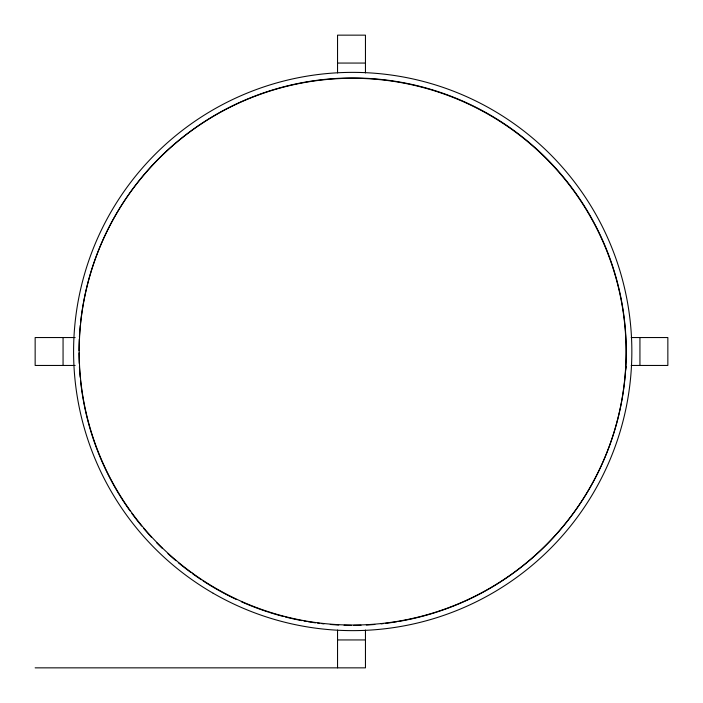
<?xml version="1.0" encoding="UTF-8"?>
<svg xmlns="http://www.w3.org/2000/svg" width="703" height="703" viewBox="0 0 703 703"><rect width="100%" height="100%" fill="white"/><g stroke="black" fill="none" stroke-linecap="round" stroke-linejoin="round"><path stroke-width="1.05" d="M337.545 63.059L365.455 63.059M75.142 337.545L35.15 337.545L35.15 365.455L75.142 365.455M631.153 337.545L667.85 337.545L667.85 365.455L631.153 365.455M337.545 639.941L365.455 639.941M35.15 667.85L365.455 667.85L365.455 630.055M639.941 337.545L639.941 365.455M365.455 72.945L365.455 35.15L337.545 35.15L337.545 72.945M337.545 630.055L337.545 667.85M63.059 337.545L63.059 365.455M625.855 366.342A273.546 273.546 0 0 1 625.591 370.586M80.511 323.231A273.546 273.546 0 0 1 381.149 79.773A273.546 273.546 0 0 1 624.598 380.411A273.546 273.546 0 0 1 513.339 573.121M625.696 366.667A273.546 273.546 0 0 1 625.503 369.848M512.478 573.745A273.546 273.546 0 0 1 437.081 611.97M436.08 612.295A273.546 273.546 0 0 1 399.014 621.39M396.923 621.742A273.546 273.546 0 0 1 385.358 623.385M383.258 623.631A273.546 273.546 0 0 1 381.149 623.86M374.813 624.457A273.546 273.546 0 0 1 366.342 625.011M361.034 625.231A273.546 273.546 0 0 1 353.618 625.362M351.5 625.362A273.546 273.546 0 0 1 344.075 625.231M338.767 625.011A273.546 273.546 0 0 1 330.296 624.457M323.96 623.86A273.546 273.546 0 0 1 321.86 623.631M319.751 623.385A273.546 273.546 0 0 1 317.642 623.122M315.542 622.849A273.546 273.546 0 0 1 308.195 621.742M306.095 621.39A273.546 273.546 0 0 1 304.004 621.021M301.921 620.635A273.546 273.546 0 0 1 285.356 616.979M283.3 616.452A273.546 273.546 0 0 1 269.038 612.295M268.028 611.97A273.546 273.546 0 0 1 241.296 601.715M236.48 599.51A273.546 273.546 0 0 1 203.132 580.942M201.357 579.773A273.546 273.546 0 0 1 192.631 573.745M190.917 572.497A273.546 273.546 0 0 1 178.351 562.725M175.908 560.678A273.546 273.546 0 0 1 167.955 553.674M162.542 548.595A273.546 273.546 0 0 1 156.523 542.602M151.417 537.206A273.546 273.546 0 0 1 143.693 528.463M141.654 526.02A273.546 273.546 0 0 1 131.883 513.462M130.02 510.888A273.546 273.546 0 0 1 80.511 380.411M80.195 377.247A273.546 273.546 0 0 1 79.421 366.667M79.263 363.486A273.546 273.546 0 0 1 79.017 352.88M79.017 350.762A273.546 273.546 0 0 1 79.307 339.092M79.421 336.974A273.546 273.546 0 0 1 80.3 325.331M213.15 593.235A279.135 279.135 0 0 0 631.848 351.5A279.135 279.135 0 0 0 213.15 109.765A279.135 279.135 0 0 0 213.15 593.235M191.937 572.804A273.546 273.546 0 0 0 624.765 380.095A273.546 273.546 0 0 0 241.463 101.61A273.546 273.546 0 0 0 191.937 572.804"/></g></svg>
